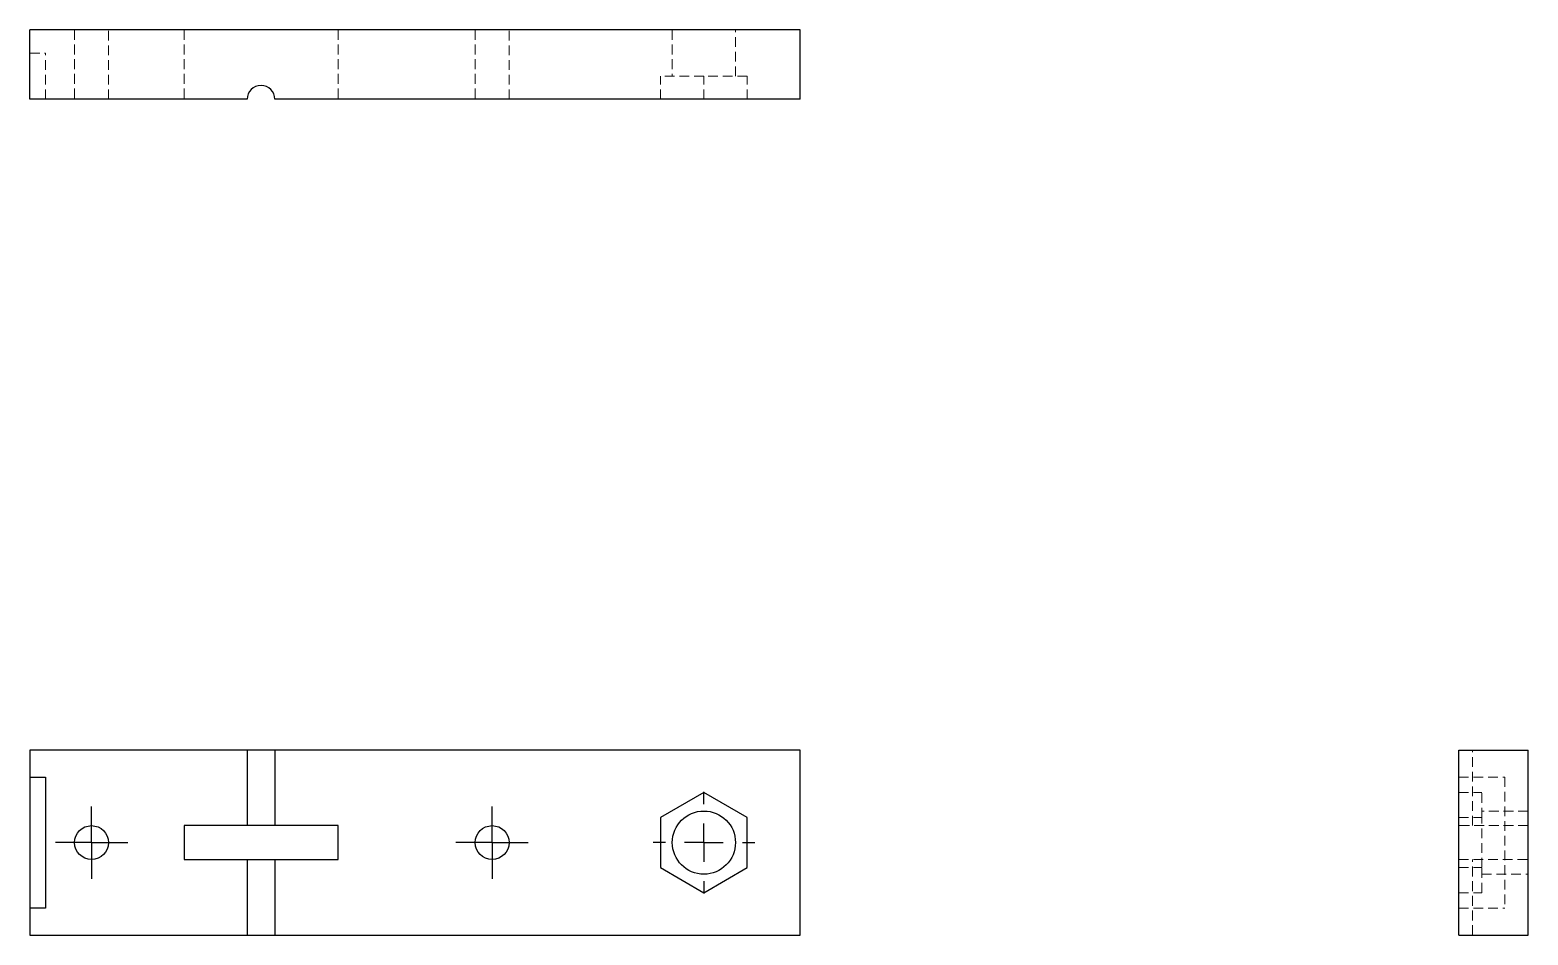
# Model space of a CAD drawing. Header units: millimetres. Extents: x 33 to 228, y 45 to 162.
import ezdxf

# ---------------------------------------------------------------- set-up
doc = ezdxf.new("R2010")
doc.units = ezdxf.units.MM
doc.linetypes.add('HIDDEN', pattern=[1.905, 1.27, -0.635])
doc.layers.add('10', color=7, linetype='Continuous')

# ---------------------------------------------------------------- blocks, each defined once
blk = doc.blocks.new('SW_CENTERMARKSYMBOL_0')
at = {"layer": '10', "color": 0}
for p, q in [((0, 5), (0, 6.6)), ((0, 0), (0, 2.5)), ((-5, 0), (-6.6, 0)), ((0, 0), (-2.5, 0)), ((0, 0), (0, -2.5)), ((0, 0), (2.5, 0)), ((5, 0), (6.6, 0)), ((0, -5), (0, -6.6))]:
    blk.add_line(p, q, dxfattribs=at)
blk = doc.blocks.new('SW_CENTERMARKSYMBOL_1')
at = {"layer": '10', "color": 0}
for p, q in [((0, 2.5), (0, 4.7)), ((0, 0), (0, 2.5)), ((-2.5, 0), (-4.7, 0)), ((0, 0), (-2.5, 0)), ((0, 0), (0, -2.5)), ((0, 0), (2.5, 0)), ((2.5, 0), (4.7, 0)), ((0, -2.5), (0, -4.7))]:
    blk.add_line(p, q, dxfattribs=at)
blk = doc.blocks.new('SW_CENTERMARKSYMBOL_2')
at = {"layer": '10', "color": 0}
for p, q in [((0, 2.5), (0, 4.7)), ((0, 0), (0, 2.5)), ((-2.5, 0), (-4.7, 0)), ((0, 0), (-2.5, 0)), ((0, 0), (0, -2.5)), ((0, 0), (2.5, 0)), ((2.5, 0), (4.7, 0)), ((0, -2.5), (0, -4.7))]:
    blk.add_line(p, q, dxfattribs=at)

msp = doc.modelspace()

# ---------------------------------------------------------------- linework, layer by layer
at = {"color": 7, "linetype": 'Continuous', "lineweight": 25}
for p, q in [((33, 153.5), (33, 162.5)), ((133, 162.5), (33, 162.5)), ((133, 153.5), (133, 162.5)), ((61.2, 153.5), (33, 153.5)), ((133, 153.5), (64.8, 153.5)), ((33, 69), (33, 65.5)), ((61.2, 69), (33, 69)), ((61.2, 69), (61.2, 59.2)), ((64.8, 69), (61.2, 69)), ((64.8, 69), (64.8, 59.2)), ((133, 69), (64.8, 69)), ((133, 45), (133, 69)), ((218.5, 45), (218.5, 69)), ((218.5, 69), (227.5, 69)), ((227.5, 45), (227.5, 69)), ((33, 65.5), (35, 65.5)), ((33, 65.5), (33, 48.5)), ((35, 65.5), (35, 48.5)), ((120.5, 63.5), (114.87, 60.25)), ((126.13, 60.25), (120.5, 63.5)), ((53, 59.2), (53, 54.8)), ((61.2, 59.2), (53, 59.2)), ((64.8, 59.2), (61.2, 59.2)), ((73, 59.2), (64.8, 59.2)), ((73, 54.8), (73, 59.2)), ((114.87, 60.25), (114.87, 53.75)), ((126.13, 53.75), (126.13, 60.25)), ((53, 54.8), (61.2, 54.8)), ((61.2, 54.8), (61.2, 45)), ((61.2, 54.8), (64.8, 54.8)), ((64.8, 54.8), (64.8, 45)), ((64.8, 54.8), (73, 54.8)), ((114.87, 53.75), (120.5, 50.5)), ((120.5, 50.5), (126.13, 53.75)), ((33, 48.5), (33, 45)), ((35, 48.5), (33, 48.5)), ((33, 45), (61.2, 45)), ((61.2, 45), (64.8, 45)), ((64.8, 45), (133, 45)), ((218.5, 45), (227.5, 45))]:
    msp.add_line(p, q, dxfattribs=at)
at = {"color": 7, "linetype": 'HIDDEN', "lineweight": 18}
for p, q in [((38.8, 162.5), (38.8, 153.5)), ((43.2, 153.5), (43.2, 162.5)), ((53, 162.5), (53, 153.5)), ((73, 162.5), (73, 153.5)), ((90.8, 162.5), (90.8, 153.5)), ((95.2, 153.5), (95.2, 162.5)), ((116.4, 162.5), (116.4, 156.5)), ((124.6, 156.5), (124.6, 162.5)), ((33, 159.5), (35, 159.5)), ((35, 153.5), (35, 159.5)), ((120.5, 156.5), (114.87, 156.5)), ((114.87, 153.5), (114.87, 156.5)), ((126.13, 156.5), (120.5, 156.5)), ((120.5, 153.5), (120.5, 156.5)), ((126.13, 153.5), (126.13, 156.5)), ((220.3, 59.2), (220.3, 69)), ((218.5, 65.5), (224.5, 65.5)), ((224.5, 65.5), (224.5, 48.5)), ((218.5, 63.5), (221.5, 63.5)), ((221.5, 60.25), (221.5, 63.5)), ((227.5, 61.1), (221.5, 61.1)), ((218.5, 60.25), (221.5, 60.25)), ((227.5, 59.2), (218.5, 59.2)), ((221.5, 53.75), (221.5, 60.25)), ((218.5, 54.8), (227.5, 54.8)), ((220.3, 45), (220.3, 54.8)), ((218.5, 53.75), (221.5, 53.75)), ((221.5, 50.5), (221.5, 53.75)), ((221.5, 52.9), (227.5, 52.9)), ((218.5, 50.5), (221.5, 50.5)), ((218.5, 48.5), (224.5, 48.5))]:
    msp.add_line(p, q, dxfattribs=at)
at = {"color": 7, "linetype": 'Continuous', "lineweight": 25}
for centre, radius in [((120.5, 57), 4.1), ((41, 57), 2.2), ((93, 57), 2.2)]:
    msp.add_circle(centre, radius, dxfattribs=at)
msp.add_arc((63, 153.5), 1.8, 0, 180, dxfattribs=at)

# ---------------------------------------------------------------- block references
at = {"layer": '10'}
for name, p in [('SW_CENTERMARKSYMBOL_0', (120.5, 57)), ('SW_CENTERMARKSYMBOL_1', (41, 57)), ('SW_CENTERMARKSYMBOL_2', (93, 57))]:
    msp.add_blockref(name, p, dxfattribs=at)

doc.saveas('drawing.dxf')
